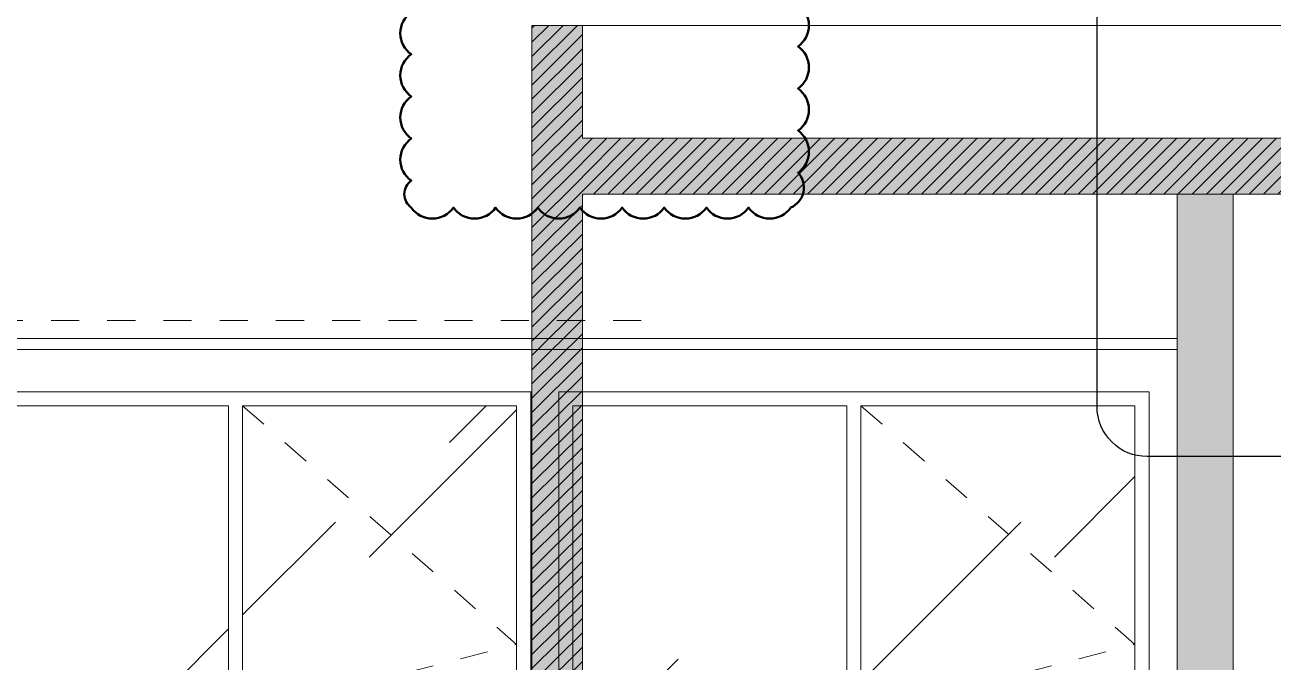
# Model space of a CAD drawing. Header units: metres. Extents: x 1838950 to 1842843, y 5171318 to 5174224.
# Drawn here: x 1840992.116 to 1840996.557, y 5171442.836 to 5171445.105 of the extents above; entities that cross this region are included whole.
import ezdxf

# ---------------------------------------------------------------- set-up
doc = ezdxf.new("R2010")
doc.units = ezdxf.units.M
doc.header["$LTSCALE"] = 0.0254
doc.linetypes.add('ACAD_ISO03W100', pattern=[0.295275590551181, 0.1181102362204724, -0.1771653543307086])
doc.linetypes.add('Style de ligne -18', pattern=[0.16404198823221328, 0.05468066274407109, -0.1093613254881422])
for name, color, linetype, lineweight in [('B BATI-GO-vu', 7, 'Continuous', 5), ('B GÈnÈral_Hatch', 7, 'Continuous', 5), ('B Général', 7, 'Continuous', 5), ('C ANNOTATIONS-modifications', 7, 'Continuous', 5), ('Cotation', 7, 'Continuous', 5)]:
    doc.layers.add(name, color=color, linetype=linetype, lineweight=lineweight)
pattern_1 = [(-135, (0, 0), (2.4384, 0), [3.448418350490555, -3.448418350490555]), (-135, (0, 0.12192), (2.4384, 0), [4.176793274481169, -2.72004342649994]), (-135, (0, 0.6095999999999999), (2.4384, 0), [3.448418350490555, -3.448418350490555]), (-135, (0, 0.73152), (2.4384, 0), [3.051505398349092, -3.845331302632017]), (-135, (0, 0.4876799999999999), (2.4384, 0), [0.8621045876226386, -0.8621045876226386]), (-135, (0, 0.85344), (2.4384, 0), [2.298945566993703, -4.597891133987406]), (-135, (0, 0.9753599999999999), (2.4384, 0), [2.298945566993703, -4.597891133987406]), (-135, (0, 1.09728), (2.4384, 0), [2.298945566993703, -4.597891133987406]), (-135, (0, 1.2192), (2.4384, 0), [2.298945566993703, -4.597891133987406]), (-135, (0, 0.36576), (2.4384, 0), [4.597891133987406, -2.298945566993703]), (-135, (0, 0.24384), (2.4384, 0), [5.003172247992726, -1.893664452988383])]
pattern_2 = [(45, (0, 0), (0.02425347222222122, -0.02645833333333338), [])]

# ---------------------------------------------------------------- blocks, each defined once
blk = doc.blocks.new('F Passerelle-4')
at = {"layer": 'B Général', "linetype": 'Continuous', "lineweight": 5}
h = blk.add_hatch(dxfattribs=at)
h.set_pattern_fill('H_VERRE', style=0, pattern_type=2)
h.set_pattern_definition(pattern_1)
h.paths.add_polyline_path([(-1, -1.051411797111934), (-0.02499889889848418, -1.051411797111934), (-0.02499889889848418, 1.048652293227195), (-1, 1.048545895445122)])
h = blk.add_hatch(dxfattribs=at)
h.set_pattern_fill('H_VERRE', style=0, pattern_type=2)
h.set_pattern_definition(pattern_1)
h.paths.add_polyline_path([(0.025, 1.048652293227195), (1, 1.048652293227195), (1, -0.05142930810581674), (0.025, -0.05142930810581674)])
h = blk.add_hatch(dxfattribs=at)
h.set_pattern_fill('H_VERRE', style=0, pattern_type=2)
h.set_pattern_definition(pattern_1)
h.paths.add_polyline_path([(0.025, -0.1014293081058167), (1, -0.1014293081058167), (1, -1.051411797111933), (0.025, -1.051411797111933)])
at = {"layer": 'B Général', "color": 7, "linetype": 'Continuous', "lineweight": 5, "flags": 128}
for points in [[(1.05, 1.098588202888066), (1.05, -1.101411797111933), (-1.05, -1.101411797111933), (-1.05, 1.098588202888066)], [(-0.02499994183177478, 1.048652293227195), (-1, 1.048652293227194), (-1, -1.051475887451062), (-0.02499749548142427, -1.051475887451062)], [(0.025, 1.048652293227195), (1, 1.048652293227195), (1, -0.05142930810581674), (0.025, -0.05142930810581674)], [(1, -1.051475887451062), (1, 1.048652293227195), (0.025, 1.048652293227195), (0.025, -1.051475887451062)], [(0.025, -0.1014293081058167), (1, -0.1014293081058167), (1, -1.051411797111933), (0.025, -1.051411797111933)]]:
    blk.add_lwpolyline(points, close=True, dxfattribs=at)
at = {"layer": 'B Général', "color": 9, "linetype": 'Continuous', "lineweight": 5, "true_color": 0xbbbbbb, "flags": 128}
blk.add_lwpolyline([(-1, -1.051411797111934), (-0.02499889889848418, -1.051411797111934), (-0.02499889889848418, 1.048652293227195), (-1, 1.048545895445122)], close=True, dxfattribs=at)
at = {"layer": 'Cotation', "color": 7, "linetype": 'ACAD_ISO03W100', "lineweight": 5, "flags": 128}
blk.add_lwpolyline([(0.025, 1.048652293227195), (1, 0.1985655869003531), (0.025, -0.05142930810581674)], dxfattribs=at)
blk = doc.blocks.new('Groupe-1-5')
at = {"layer": 'B Général', "color": 7, "linetype": 'Continuous', "lineweight": 5, "flags": 128}
for points in [[(91.89484212606145, -48.05652435410715), (76.3848421292654, -48.05652435410715), (76.3848421292654, -48.01752435410715), (91.89484212606143, -48.01752435410715)], [(89.5982963045744, -48.20652435410715), (76.3848421292654, -48.20652435410715), (76.3848421292654, -48.05652435410715), (89.59829630457439, -48.05652435410715)]]:
    blk.add_lwpolyline(points, dxfattribs=at)
at = {"layer": 'B Général', "color": 7}
for p in [(88.54484212905722, -49.30511255699522), (90.74484212905722, -49.30511255699522)]:
    blk.add_blockref('F Passerelle-4', p, dxfattribs=at)
blk = doc.blocks.new('Groupe-2-1-5')
at = {"layer": 'B Général', "color": 7, "linetype": 'Style de ligne -18', "lineweight": 5}
blk.add_line((89.98835634676828, -47.95368290910646), (76.3848421292816, -47.95368290910646), dxfattribs=at)
at = {"layer": 'B Général', "color": 7}
blk.add_blockref('Groupe-1-5', (0, 0), dxfattribs=at)

msp = doc.modelspace()

# ---------------------------------------------------------------- hatches: boundary and pattern name
at = {"layer": 'B GÈnÈral_Hatch', "linetype": 'Continuous', "lineweight": 0, "true_color": 0xffffff}
for points in [[(1840994.099791956, 5171440.481951961), (1840993.919791956, 5171440.481951961), (1840993.919791956, 5171445.103539462), (1840994.099791956, 5171445.103539462), (1840994.099791956, 5171440.481951961)], [(1840993.919791956, 5171440.481951961), (1840994.099791956, 5171440.481951961), (1840994.099791956, 5171445.103539462), (1840993.919791956, 5171445.103539462), (1840993.919791956, 5171440.481951961)], [(1840998.475367362, 5171444.701951962), (1840994.099791956, 5171444.701951962), (1840994.099791956, 5171444.501951962), (1840998.475367362, 5171444.501951962), (1840998.475367362, 5171444.701951962)], [(1840998.475367362, 5171444.701951962), (1840994.099791956, 5171444.701951962), (1840994.099791956, 5171444.501951962), (1840998.475367362, 5171444.501951962), (1840998.475367362, 5171444.701951962)], [(1840996.215740861, 5171444.501951962), (1840996.415740849, 5171444.501951962), (1840996.415740849, 5171441.102419556), (1840996.215740861, 5171441.102419556), (1840996.215740861, 5171444.501951962)]]:
    msp.add_hatch(color=7, dxfattribs=at).paths.add_polyline_path(points)
at = {"layer": 'B GÈnÈral_Hatch', "linetype": 'Continuous', "lineweight": 5}
h = msp.add_hatch(dxfattribs=at)
h.set_pattern_fill('50_BETON', style=0, pattern_type=2)
h.set_pattern_definition(pattern_2)
h.paths.add_polyline_path([(1840993.919791956, 5171440.481951961), (1840994.099791956, 5171440.481951961), (1840994.099791956, 5171445.103539462), (1840993.919791956, 5171445.103539462)])
h = msp.add_hatch(dxfattribs=at)
h.set_pattern_fill('50_BETON', style=0, pattern_type=2)
h.set_pattern_definition(pattern_2)
h.paths.add_polyline_path([(1840998.475367362, 5171444.701951962), (1840994.099791956, 5171444.701951962), (1840994.099791956, 5171444.501951962), (1840998.475367362, 5171444.501951962)])

# ---------------------------------------------------------------- linework, layer by layer
at = {"layer": 'B BATI-GO-vu', "lineweight": 13}
msp.add_line((1840993.919791956, 5171445.103539462), (1840998.660898737, 5171445.103539462), dxfattribs=at)
at = {"layer": 'B Général', "color": 7, "linetype": 'Continuous', "lineweight": 18}
for p, q in [((1840993.919791956, 5171440.481951961), (1840993.919791956, 5171445.103539462)), ((1840994.099791956, 5171444.701951962), (1840994.099791956, 5171445.103539462)), ((1840994.099791956, 5171444.701951962), (1840998.475367362, 5171444.701951962)), ((1840994.099791956, 5171440.481951961), (1840994.099791956, 5171444.501951962)), ((1840994.099791956, 5171444.501951962), (1840998.475367362, 5171444.501951962))]:
    msp.add_line(p, q, dxfattribs=at)
at = {"layer": 'B Général', "color": 7, "linetype": 'Continuous', "lineweight": 5}
for p, q in [((1840994.099791956, 5171445.103539462), (1840993.919791956, 5171445.103539462)), ((1840993.919791956, 5171440.481951961), (1840993.919791956, 5171445.103539462)), ((1840994.099791956, 5171444.701951962), (1840994.099791956, 5171445.103539462)), ((1840994.099791956, 5171444.701951962), (1840998.475367362, 5171444.701951962)), ((1840994.099791956, 5171440.481951961), (1840994.099791956, 5171444.501951962)), ((1840994.099791956, 5171444.501951962), (1840998.475367362, 5171444.501951962)), ((1840996.215740863, 5171444.501967031), (1840996.215740863, 5171441.102419556))]:
    msp.add_line(p, q, dxfattribs=at)
at = {"layer": 'B Général', "color": 7, "linetype": 'Continuous', "lineweight": 25, "flags": 128}
msp.add_lwpolyline([(1840995.930898737, 5171445.657991776, -0.414213561587934), (1840996.108776109, 5171445.835869148), (1840999.643021365, 5171445.835869148, -0.414213563158256), (1840999.820898737, 5171445.657991776), (1840999.820898737, 5171443.745912148, -0.414213564728578), (1840999.643021365, 5171443.568034776), (1840996.108776109, 5171443.568034776, -0.414213563158256), (1840995.930898737, 5171443.745912148)], format="xyb", close=True, dxfattribs=at)
at = {"layer": 'B Général', "color": 7, "linetype": 'Continuous', "lineweight": 18, "flags": 128}
msp.add_lwpolyline([(1840996.215740861, 5171444.501951962), (1840996.415740849, 5171444.501951962), (1840996.415740849, 5171441.102419556), (1840996.215740861, 5171441.102419556)], close=True, dxfattribs=at)
at = {"layer": 'C ANNOTATIONS-modifications', "color": 230, "lineweight": 50, "true_color": 0xff007f, "flags": 128}
msp.add_lwpolyline([(1840993.490902382, 5171445.15044703, 0.5205670503832976), (1840993.490902382, 5171445.00044703, 0.5205670503832976), (1840993.490902382, 5171444.85044703, 0.5205670503832976), (1840993.490902382, 5171444.70044703, 0.5205670503832976), (1840993.490902382, 5171444.55044703, 0.5205670542118148), (1840993.490902382, 5171444.454493288, 0.5205673187850788), (1840993.640902382, 5171444.454493288, 0.5205673187850788), (1840993.790902382, 5171444.454493288, 0.5205673187850788), (1840993.940902382, 5171444.454493288, 0.5205673187850788), (1840994.090902382, 5171444.454493288, 0.5205673187850788), (1840994.240902382, 5171444.454493288, 0.5205673187850788), (1840994.390902382, 5171444.454493288, 0.5205673187850788), (1840994.540902382, 5171444.454493288, 0.5205673187850788), (1840994.690902382, 5171444.454493288, 0.5205673187850788), (1840994.840902382, 5171444.454493288, 0.520567079042525), (1840994.866856208, 5171444.578539462, 0.5205670503832976), (1840994.866856208, 5171444.728539462, 0.5205670503832976), (1840994.866856208, 5171444.878539462, 0.5205670503832976), (1840994.866856208, 5171445.028539462, 0.5205670503832976), (1840994.866856208, 5171445.178539462, 0.5205670503832976)], format="xyb", dxfattribs=at)

# ---------------------------------------------------------------- block references
at = {"layer": 'B Général', "color": 7}
msp.add_blockref('Groupe-2-1-5', (1840904.320898737, 5171492.005634869), dxfattribs=at)

doc.saveas('drawing.dxf')
